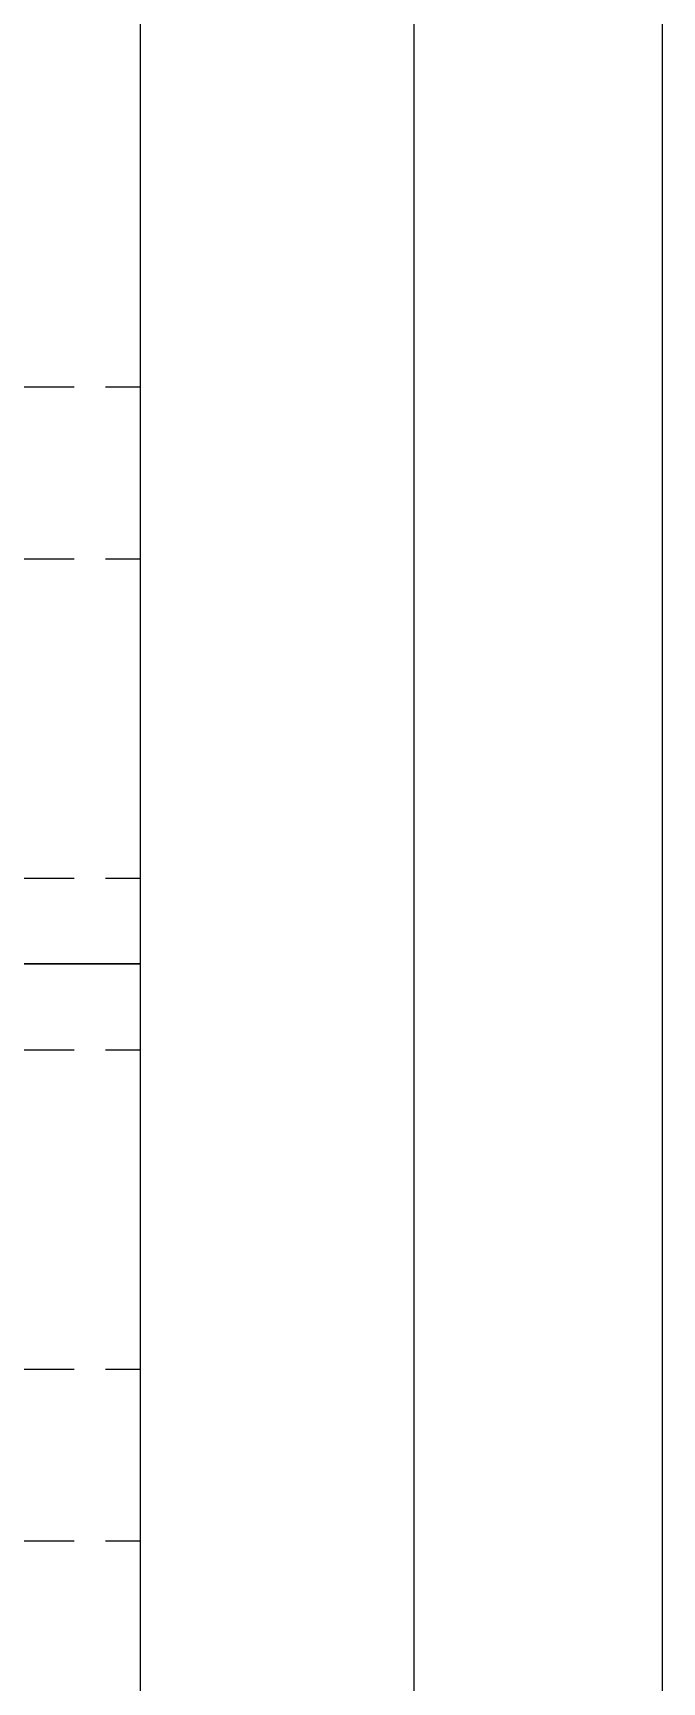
# Model space of a CAD drawing. Header units: millimetres. Extents: x -2573 to 1068, y -1220 to 2800.
# Drawn here: x 834.5 to 962.5, y 2143.8 to 2479.6 of the extents above; entities that cross this region are included whole.
import ezdxf

# ---------------------------------------------------------------- set-up
doc = ezdxf.new("R2010")
doc.units = ezdxf.units.MM
doc.linetypes.add('DASHED', pattern=[19.05, 12.7, -6.35])
doc.layers.add('noprint', color=2, linetype='Continuous', true_color=0xffff00, plot=False)

msp = doc.modelspace()

# ---------------------------------------------------------------- linework, layer by layer
for p, q in [((912, 2800), (912, 0)), ((962.5, 2800), (962.5, 0))]:
    msp.add_line(p, q)
at = {"color": 0, "linetype": 'DASHED'}
for p, q in [((106.25, 2407.5), (856.25, 2407.5)), ((106.25, 2372.5), (856.25, 2372.5)), ((106.25, 2307.5), (856.25, 2307.5)), ((106.25, 2272.5), (856.25, 2272.5)), ((106.25, 2207.5), (856.25, 2207.5)), ((106.25, 2172.5), (856.25, 2172.5))]:
    msp.add_line(p, q, dxfattribs=at)
at = {"layer": 'noprint'}
for points in [[(106.25, 2740), (856.25, 2740), (856.25, 2290), (106.25, 2290)], [(106.25, 1840), (106.25, 2290), (856.25, 2290), (856.25, 1840)]]:
    msp.add_lwpolyline(points, close=True, dxfattribs=at)

doc.saveas('drawing.dxf')
